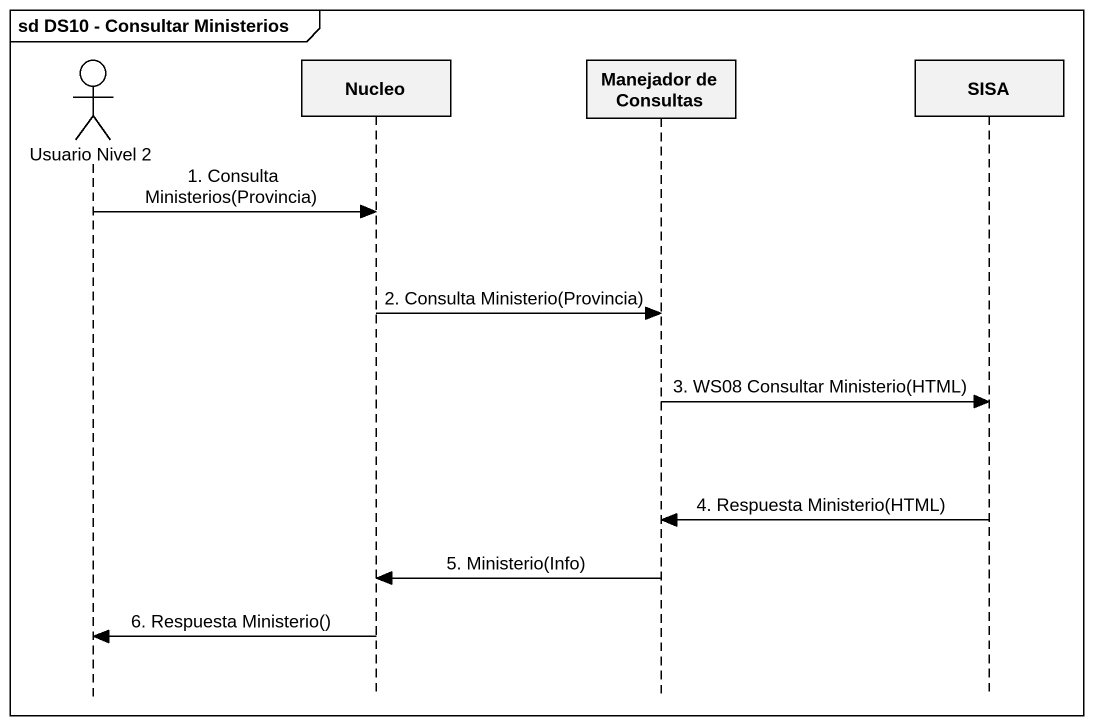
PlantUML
@startuml
mainframe sd DS10 - Consultar Ministerios
hide footbox
actor "Usuario Nivel 2" as Usuario_Nivel_2
participant Nucleo
participant "Manejador de Consultas" as Manejador_de_Consultas
participant SISA

Usuario_Nivel_2 -> Nucleo : 1. Consulta Ministerios(Provincia)
Nucleo -> Manejador_de_Consultas : 2. Consulta Ministerio(Provincia)
Manejador_de_Consultas -> SISA : 3. WS08 Consultar Ministerio(HTML)
SISA -> Manejador_de_Consultas : 4. Respuesta Ministerio(HTML)
Manejador_de_Consultas -> Nucleo : 5. Ministerio(Info)
Nucleo -> Usuario_Nivel_2 : 6. Respuesta Ministerio()
@enduml
